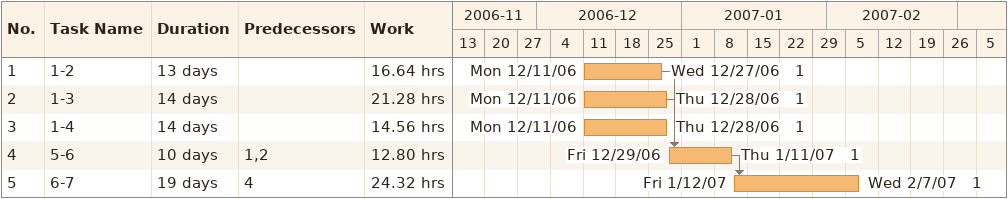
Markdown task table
| ID | Task | Duration | Start | Finish | Predecessors | Resources | Work (h) |
|---|---|---|---|---|---|---|---|
| 1 | 1-2 | 13d | 2006-12-11 | 2006-12-27 |  | 1 | 16.64 |
| 2 | 1-3 | 14d | 2006-12-11 | 2006-12-28 |  | 1 | 21.28 |
| 3 | 1-4 | 14d | 2006-12-11 | 2006-12-28 |  | 1 | 14.56 |
| 4 | 5-6 | 10d | 2006-12-29 | 2007-01-11 | 1, 2 | 1 | 12.80 |
| 5 | 6-7 | 19d | 2007-01-12 | 2007-02-07 | 4 | 1 | 24.32 |
